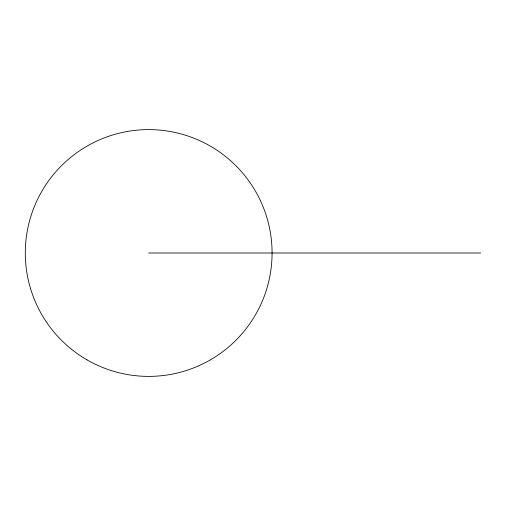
<?xml version="1.0" encoding="UTF-8"?>
<svg xmlns="http://www.w3.org/2000/svg" width="506" height="506" viewBox="0 0 506 506"><rect width="100%" height="100%" fill="white"/><g stroke="black" fill="none" stroke-linecap="round" stroke-linejoin="round"><path stroke-width="0.76" d="M148.682 253L480.7 253M86.994 359.855A123.382 123.382 0 0 0 272.07 253A123.382 123.382 0 0 0 86.994 146.145A123.382 123.382 0 0 0 86.994 359.855"/></g></svg>
